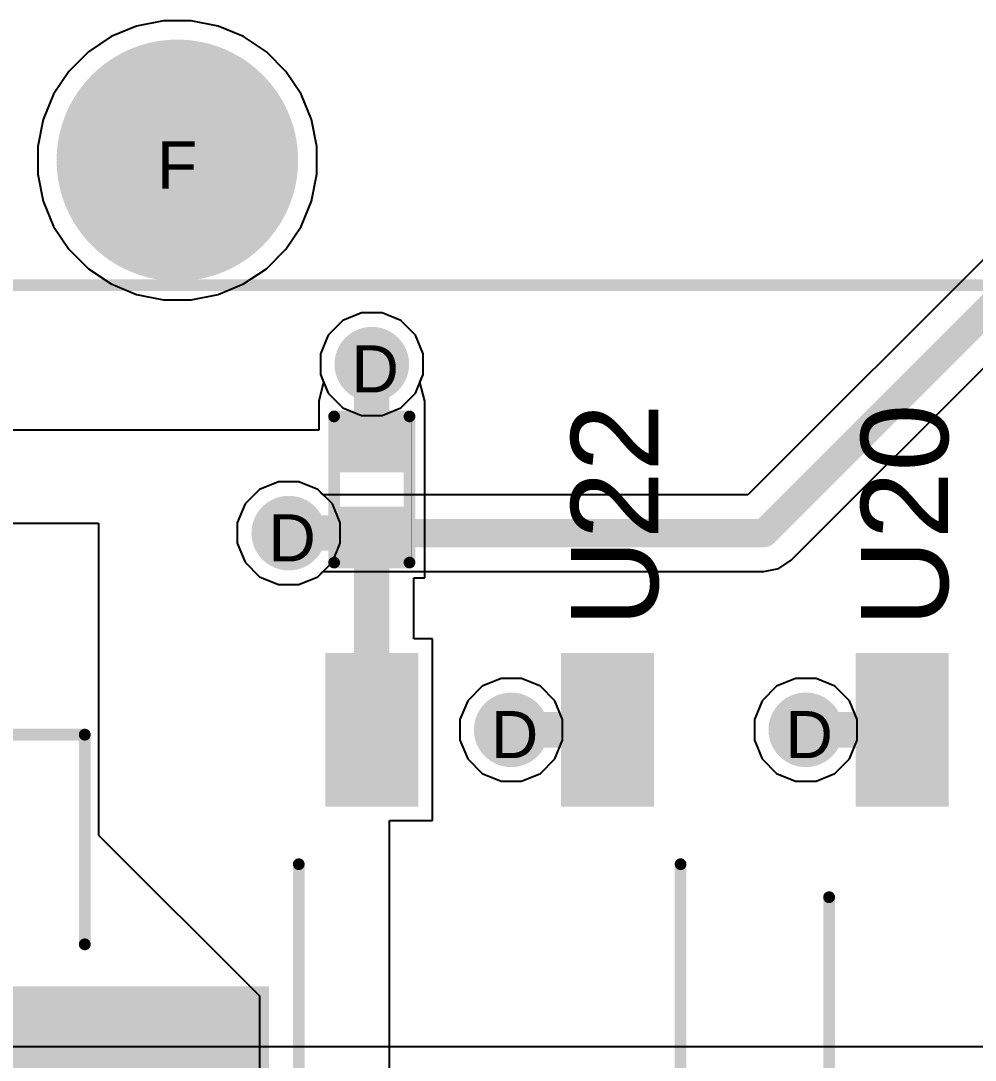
# Model space of a CAD drawing. Header units: inches. Extents: x 0 to 5401, y 0 to 5414.
# Drawn here: x 123.34 to 133.63, y 15.85 to 27.05 of the extents above; entities that cross this region are included whole.
import ezdxf

# ---------------------------------------------------------------- set-up
doc = ezdxf.new("R2010")
doc.units = ezdxf.units.IN
for name, color, linetype in [('Bottom Layer', 5, 'Continuous'), ('Bottom Solder', 6, 'Continuous'), ('Drill Drawing', 1, 'Continuous'), ('Layer 1', 16, 'Continuous'), ('Layer 2', 76, 'Continuous'), ('Multi-Layer', 9, 'Continuous'), ('Pad Holes', 156, 'Continuous'), ('Top Layer', 1, 'Continuous'), ('Top Overlay', 2, 'Continuous'), ('Top Paste', 8, 'Continuous'), ('Top Solder', 216, 'Continuous'), ('Via Holes', 16, 'Continuous')]:
    doc.layers.add(name, color=color, linetype=linetype)
doc.styles.add('Arial', font='', dxfattribs={"height": 0.2})
doc.styles.get('Arial').set_extended_font_data('Arial')

# ---------------------------------------------------------------- blocks, each defined once
blk = doc.blocks.new('SOP_4_2_54_14')
at = {"layer": 'Top Layer'}
for points in [[(-3.85, 1.67), (-2.4, 1.67), (-2.4, 0.87), (-3.85, 0.87)], [(2.4, 1.67), (3.85, 1.67), (3.85, 0.87), (2.4, 0.87)], [(-3.85, -0.87), (-2.4, -0.87), (-2.4, -1.67), (-3.85, -1.67)], [(2.4, -0.87), (3.85, -0.87), (3.85, -1.67), (2.4, -1.67)]]:
    blk.add_hatch(color=1, dxfattribs=at).paths.add_polyline_path(points)
at = {"layer": 'Top Paste'}
for points in [[(-3.85, 1.67), (-2.4, 1.67), (-2.4, 0.87), (-3.85, 0.87)], [(2.4, 1.67), (3.85, 1.67), (3.85, 0.87), (2.4, 0.87)], [(-3.85, -0.87), (-2.4, -0.87), (-2.4, -1.67), (-3.85, -1.67)], [(2.4, -0.87), (3.85, -0.87), (3.85, -1.67), (2.4, -1.67)]]:
    blk.add_hatch(color=8, dxfattribs=at).paths.add_polyline_path(points)
at = {"layer": 'Top Solder'}
for points in [[(-3.952, 1.772), (-2.298, 1.772), (-2.298, 0.768), (-3.952, 0.768)], [(2.298, 1.772), (3.952, 1.772), (3.952, 0.768), (2.298, 0.768)], [(-3.952, -0.768), (-2.298, -0.768), (-2.298, -1.772), (-3.952, -1.772)], [(2.298, -0.768), (3.952, -0.768), (3.952, -1.772), (2.298, -1.772)]]:
    blk.add_hatch(color=216, dxfattribs=at).paths.add_polyline_path(points)
at = {"layer": 'Top Overlay'}
for points in [[(-1.321, 2.057, 0.127, 0.127, 0), (1.676, 2.057, 0.127, 0.127, 0)], [(-4.14, 1.473, 0.127, 0.127, 0), (-4.013, 1.346, 0.127, 0.127, 0)], [(-4.14, 1.473, 0.127, 0.127, 0), (-4.14, 1.219, 0.127, 0.127, 0)], [(-4.013, 1.346, 0.127, 0.127, 0), (-4.14, 1.219, 0.127, 0.127, 0)], [(-1.321, -2.057, 0.127, 0.127, 0), (1.676, -2.057, 0.127, 0.127, 0)]]:
    blk.add_lwpolyline(points, format="xyseb", dxfattribs=at)
for points in [[(-1.353, 2.057, 0.0635, 0.0635, 1), (-1.289, 2.057, 0.0635, 0.0635, 1)], [(1.645, 2.057, 0.0635, 0.0635, 1), (1.708, 2.057, 0.0635, 0.0635, 1)], [(-4.172, 1.473, 0.0635, 0.0635, 1), (-4.108, 1.473, 0.0635, 0.0635, 1)], [(-4.172, 1.473, 0.0635, 0.0635, 1), (-4.108, 1.473, 0.0635, 0.0635, 1)], [(-4.045, 1.346, 0.0635, 0.0635, 1), (-3.981, 1.346, 0.0635, 0.0635, 1)], [(-4.045, 1.346, 0.0635, 0.0635, 1), (-3.981, 1.346, 0.0635, 0.0635, 1)], [(-4.172, 1.219, 0.0635, 0.0635, 1), (-4.108, 1.219, 0.0635, 0.0635, 1)], [(-4.172, 1.219, 0.0635, 0.0635, 1), (-4.108, 1.219, 0.0635, 0.0635, 1)], [(-1.353, -2.057, 0.0635, 0.0635, 1), (-1.289, -2.057, 0.0635, 0.0635, 1)], [(1.645, -2.057, 0.0635, 0.0635, 1), (1.708, -2.057, 0.0635, 0.0635, 1)]]:
    blk.add_lwpolyline(points, format="xyseb", close=True, dxfattribs=at)
blk = doc.blocks.new('SOP_4_2_54_16')
at = {"layer": 'Top Layer'}
for points in [[(-3.85, 1.67), (-2.4, 1.67), (-2.4, 0.87), (-3.85, 0.87)], [(2.4, 1.67), (3.85, 1.67), (3.85, 0.87), (2.4, 0.87)], [(-3.85, -0.87), (-2.4, -0.87), (-2.4, -1.67), (-3.85, -1.67)], [(2.4, -0.87), (3.85, -0.87), (3.85, -1.67), (2.4, -1.67)]]:
    blk.add_hatch(color=1, dxfattribs=at).paths.add_polyline_path(points)
at = {"layer": 'Top Paste'}
for points in [[(-3.85, 1.67), (-2.4, 1.67), (-2.4, 0.87), (-3.85, 0.87)], [(2.4, 1.67), (3.85, 1.67), (3.85, 0.87), (2.4, 0.87)], [(-3.85, -0.87), (-2.4, -0.87), (-2.4, -1.67), (-3.85, -1.67)], [(2.4, -0.87), (3.85, -0.87), (3.85, -1.67), (2.4, -1.67)]]:
    blk.add_hatch(color=8, dxfattribs=at).paths.add_polyline_path(points)
at = {"layer": 'Top Solder'}
for points in [[(-3.952, 1.772), (-2.298, 1.772), (-2.298, 0.768), (-3.952, 0.768)], [(2.298, 1.772), (3.952, 1.772), (3.952, 0.768), (2.298, 0.768)], [(-3.952, -0.768), (-2.298, -0.768), (-2.298, -1.772), (-3.952, -1.772)], [(2.298, -0.768), (3.952, -0.768), (3.952, -1.772), (2.298, -1.772)]]:
    blk.add_hatch(color=216, dxfattribs=at).paths.add_polyline_path(points)
at = {"layer": 'Top Overlay'}
for points in [[(1.676, 2.057, 0.127, 0.127, 0), (-1.321, 2.057, 0.127, 0.127, 0)], [(-4.013, 1.346, 0.127, 0.127, 0), (-4.14, 1.473, 0.127, 0.127, 0)], [(-4.14, 1.219, 0.127, 0.127, 0), (-4.14, 1.473, 0.127, 0.127, 0)], [(-4.14, 1.219, 0.127, 0.127, 0), (-4.013, 1.346, 0.127, 0.127, 0)], [(1.676, -2.057, 0.127, 0.127, 0), (-1.321, -2.057, 0.127, 0.127, 0)]]:
    blk.add_lwpolyline(points, format="xyseb", dxfattribs=at)
for points in [[(-1.353, 2.057, 0.0635, 0.0635, 1), (-1.289, 2.057, 0.0635, 0.0635, 1)], [(1.645, 2.057, 0.0635, 0.0635, 1), (1.708, 2.057, 0.0635, 0.0635, 1)], [(-4.172, 1.473, 0.0635, 0.0635, 1), (-4.108, 1.473, 0.0635, 0.0635, 1)], [(-4.172, 1.473, 0.0635, 0.0635, 1), (-4.108, 1.473, 0.0635, 0.0635, 1)], [(-4.045, 1.346, 0.0635, 0.0635, 1), (-3.981, 1.346, 0.0635, 0.0635, 1)], [(-4.045, 1.346, 0.0635, 0.0635, 1), (-3.981, 1.346, 0.0635, 0.0635, 1)], [(-4.172, 1.219, 0.0635, 0.0635, 1), (-4.108, 1.219, 0.0635, 0.0635, 1)], [(-4.172, 1.219, 0.0635, 0.0635, 1), (-4.108, 1.219, 0.0635, 0.0635, 1)], [(-1.353, -2.057, 0.0635, 0.0635, 1), (-1.289, -2.057, 0.0635, 0.0635, 1)], [(1.645, -2.057, 0.0635, 0.0635, 1), (1.708, -2.057, 0.0635, 0.0635, 1)]]:
    blk.add_lwpolyline(points, format="xyseb", close=True, dxfattribs=at)
blk = doc.blocks.new('R___0402_76')
at = {"layer": 'Top Layer'}
for points in [[(-0.699, -0.318), (-0.699, 0.318), (-0.241, 0.318), (-0.241, -0.318)], [(0.241, -0.318), (0.241, 0.318), (0.699, 0.318), (0.699, -0.318)]]:
    blk.add_hatch(color=1, dxfattribs=at).paths.add_polyline_path(points)
at = {"layer": 'Top Paste'}
for points in [[(-0.699, -0.318), (-0.699, 0.318), (-0.241, 0.318), (-0.241, -0.318)], [(0.241, -0.318), (0.241, 0.318), (0.699, 0.318), (0.699, -0.318)]]:
    blk.add_hatch(color=8, dxfattribs=at).paths.add_polyline_path(points)
at = {"layer": 'Top Solder'}
for points in [[(-0.754, -0.373), (-0.754, 0.373), (-0.186, 0.373), (-0.186, -0.373)], [(0.186, -0.373), (0.186, 0.373), (0.754, 0.373), (0.754, -0.373)]]:
    blk.add_hatch(color=216, dxfattribs=at).paths.add_polyline_path(points)
at = {"layer": 'Top Overlay'}
for points in [[(-0.787, 0.406, 0.127, 0.127, 0), (0.787, 0.406, 0.127, 0.127, 0)], [(-0.787, 0.406, 0.127, 0.127, 0), (-0.787, -0.406, 0.127, 0.127, 0)], [(0.787, 0.406, 0.127, 0.127, 0), (0.787, -0.406, 0.127, 0.127, 0)], [(-0.787, -0.406, 0.127, 0.127, 0), (0.787, -0.406, 0.127, 0.127, 0)], [(-0.813, -0.432, 0.00323, 0.00323, 0), (0.813, -0.432, 0.00323, 0.00323, 0)]]:
    blk.add_lwpolyline(points, format="xyseb", dxfattribs=at)
for points in [[(-0.819, 0.406, 0.0635, 0.0635, 1), (-0.756, 0.406, 0.0635, 0.0635, 1)], [(-0.819, 0.406, 0.0635, 0.0635, 1), (-0.756, 0.406, 0.0635, 0.0635, 1)], [(0.756, 0.406, 0.0635, 0.0635, 1), (0.819, 0.406, 0.0635, 0.0635, 1)], [(0.756, 0.406, 0.0635, 0.0635, 1), (0.819, 0.406, 0.0635, 0.0635, 1)], [(-0.819, -0.406, 0.0635, 0.0635, 1), (-0.756, -0.406, 0.0635, 0.0635, 1)], [(-0.819, -0.406, 0.0635, 0.0635, 1), (-0.756, -0.406, 0.0635, 0.0635, 1)], [(-0.814, -0.432, 0.00161, 0.00161, 1), (-0.812, -0.432, 0.00161, 0.00161, 1)], [(0.756, -0.406, 0.0635, 0.0635, 1), (0.819, -0.406, 0.0635, 0.0635, 1)], [(0.756, -0.406, 0.0635, 0.0635, 1), (0.819, -0.406, 0.0635, 0.0635, 1)], [(0.812, -0.432, 0.00161, 0.00161, 1), (0.814, -0.432, 0.00161, 0.00161, 1)]]:
    blk.add_lwpolyline(points, format="xyseb", close=True, dxfattribs=at)
blk = doc.blocks.new('HF33F_024_ZS3_175')
at = {"layer": 'Bottom Layer'}
h = blk.add_hatch(color=5, dxfattribs=at)
edge = h.paths.add_edge_path()
edge.add_arc((6.4, 3.81), 1.25, 0, 360)
at = {"layer": 'Bottom Solder'}
h = blk.add_hatch(color=6, dxfattribs=at)
edge = h.paths.add_edge_path()
edge.add_arc((6.4, 3.81), 1.301, 0, 360)
at = {"layer": 'Layer 1'}
h = blk.add_hatch(color=16, dxfattribs=at)
edge = h.paths.add_edge_path()
edge.add_arc((6.4, 3.81), 1.25, 0, 360)
at = {"layer": 'Layer 2'}
h = blk.add_hatch(color=76, dxfattribs=at)
edge = h.paths.add_edge_path()
edge.add_arc((6.4, 3.81), 1.25, 0, 360)
at = {"layer": 'Multi-Layer'}
h = blk.add_hatch(color=9, dxfattribs=at)
edge = h.paths.add_edge_path()
edge.add_arc((6.4, 3.81), 1.25, 0, 360)
at = {"layer": 'Pad Holes'}
h = blk.add_hatch(color=7, dxfattribs=at)
edge = h.paths.add_edge_path()
edge.add_arc((6.4, 3.81), 0.7, 0, 360)
at = {"layer": 'Top Layer'}
h = blk.add_hatch(color=1, dxfattribs=at)
edge = h.paths.add_edge_path()
edge.add_arc((6.4, 3.81), 1.25, 0, 360)
at = {"layer": 'Top Solder'}
h = blk.add_hatch(color=216, dxfattribs=at)
edge = h.paths.add_edge_path()
edge.add_arc((6.4, 3.81), 1.301, 0, 360)
at = {"layer": 'Top Overlay'}
blk.add_lwpolyline([(9.677, 5.156, 0.127, 0.127, 0), (-10.897, 5.156, 0.127, 0.127, 0)], format="xyseb", dxfattribs=at)
blk = doc.blocks.new('UWX1E101MCL1GB__266')
at = {"layer": 'Top Layer'}
for points in [[(-1.15, 1.4), (-1.15, -1.4), (-6.15, -1.4), (-6.15, 1.4)], [(6.15, 1.4), (6.15, -1.4), (1.15, -1.4), (1.15, 1.4)]]:
    blk.add_hatch(color=1, dxfattribs=at).paths.add_polyline_path(points)
at = {"layer": 'Top Paste'}
for points in [[(-1.15, 1.4), (-1.15, -1.4), (-6.15, -1.4), (-6.15, 1.4)], [(6.15, 1.4), (6.15, -1.4), (1.15, -1.4), (1.15, 1.4)]]:
    blk.add_hatch(color=8, dxfattribs=at).paths.add_polyline_path(points)
at = {"layer": 'Top Solder'}
for points in [[(-1.048, 1.502), (-1.048, -1.502), (-6.252, -1.502), (-6.252, 1.502)], [(6.252, 1.502), (6.252, -1.502), (1.048, -1.502), (1.048, 1.502)]]:
    blk.add_hatch(color=216, dxfattribs=at).paths.add_polyline_path(points)
at = {"layer": 'Top Overlay'}
for points in [[(-4.242, 3.124, 0.127, 0.127, 0), (-3.15, 4.216, 0.127, 0.127, 0)], [(-3.15, 4.216, 0.127, 0.127, 0), (4.267, 4.216, 0.127, 0.127, 0)], [(4.267, 1.956, 0.127, 0.127, 0), (4.267, 4.216, 0.127, 0.127, 0)], [(-4.242, 2.083, 0.127, 0.127, 0), (-4.242, 3.124, 0.127, 0.127, 0)], [(-4.902, 1.651, 0.127, 0.127, 0), (-4.902, 2.261, 0.127, 0.127, 0)], [(-5.207, 1.956, 0.127, 0.127, 0), (-4.597, 1.956, 0.127, 0.127, 0)], [(4.267, -4.216, 0.127, 0.127, 0), (4.267, -1.956, 0.127, 0.127, 0)], [(-4.242, -3.124, 0.127, 0.127, 0), (-4.242, -2.083, 0.127, 0.127, 0)], [(-4.242, -3.124, 0.127, 0.127, 0), (-3.15, -4.216, 0.127, 0.127, 0)], [(-3.15, -4.216, 0.127, 0.127, 0), (4.267, -4.216, 0.127, 0.127, 0)]]:
    blk.add_lwpolyline(points, format="xyseb", dxfattribs=at)
for points in [[(-3.181, 4.216, 0.0635, 0.0635, 1), (-3.118, 4.216, 0.0635, 0.0635, 1)], [(-3.181, 4.216, 0.0635, 0.0635, 1), (-3.118, 4.216, 0.0635, 0.0635, 1)], [(4.235, 4.216, 0.0635, 0.0635, 1), (4.299, 4.216, 0.0635, 0.0635, 1)], [(4.235, 4.216, 0.0635, 0.0635, 1), (4.299, 4.216, 0.0635, 0.0635, 1)], [(-4.274, 3.124, 0.0635, 0.0635, 1), (-4.21, 3.124, 0.0635, 0.0635, 1)], [(-4.274, 3.124, 0.0635, 0.0635, 1), (-4.21, 3.124, 0.0635, 0.0635, 1)], [(-4.934, 2.261, 0.0635, 0.0635, 1), (-4.87, 2.261, 0.0635, 0.0635, 1)], [(-4.274, 2.083, 0.0635, 0.0635, 1), (-4.21, 2.083, 0.0635, 0.0635, 1)], [(-5.239, 1.956, 0.0635, 0.0635, 1), (-5.175, 1.956, 0.0635, 0.0635, 1)], [(-4.629, 1.956, 0.0635, 0.0635, 1), (-4.566, 1.956, 0.0635, 0.0635, 1)], [(4.235, 1.956, 0.0635, 0.0635, 1), (4.299, 1.956, 0.0635, 0.0635, 1)], [(-4.934, 1.651, 0.0635, 0.0635, 1), (-4.87, 1.651, 0.0635, 0.0635, 1)], [(4.235, -1.956, 0.0635, 0.0635, 1), (4.299, -1.956, 0.0635, 0.0635, 1)], [(-4.274, -2.083, 0.0635, 0.0635, 1), (-4.21, -2.083, 0.0635, 0.0635, 1)], [(-4.274, -3.124, 0.0635, 0.0635, 1), (-4.21, -3.124, 0.0635, 0.0635, 1)], [(-4.274, -3.124, 0.0635, 0.0635, 1), (-4.21, -3.124, 0.0635, 0.0635, 1)], [(-3.181, -4.216, 0.0635, 0.0635, 1), (-3.118, -4.216, 0.0635, 0.0635, 1)], [(-3.181, -4.216, 0.0635, 0.0635, 1), (-3.118, -4.216, 0.0635, 0.0635, 1)], [(4.235, -4.216, 0.0635, 0.0635, 1), (4.299, -4.216, 0.0635, 0.0635, 1)], [(4.235, -4.216, 0.0635, 0.0635, 1), (4.299, -4.216, 0.0635, 0.0635, 1)]]:
    blk.add_lwpolyline(points, format="xyseb", close=True, dxfattribs=at)

msp = doc.modelspace()

# ---------------------------------------------------------------- hatches: boundary and pattern name
at = {"layer": 'Bottom Layer'}
h = msp.add_hatch(color=5, dxfattribs=at)
edge = h.paths.add_edge_path()
edge.add_arc((127.127, 23.349), 0.3, 0, 360)
h = msp.add_hatch(color=5, dxfattribs=at)
edge = h.paths.add_edge_path()
edge.add_arc((126.232, 21.528), 0.3, 0, 360)
h = msp.add_hatch(color=5, dxfattribs=at)
edge = h.paths.add_edge_path()
edge.add_arc((128.629, 19.408), 0.3, 0, 360)
h = msp.add_hatch(color=5, dxfattribs=at)
edge = h.paths.add_edge_path()
edge.add_arc((131.803, 19.408), 0.3, 0, 360)
at = {"layer": 'Bottom Solder'}
h = msp.add_hatch(color=6, dxfattribs=at)
edge = h.paths.add_edge_path()
edge.add_arc((127.127, 23.349), 0.402, 0, 360)
h = msp.add_hatch(color=6, dxfattribs=at)
edge = h.paths.add_edge_path()
edge.add_arc((126.232, 21.528), 0.402, 0, 360)
h = msp.add_hatch(color=6, dxfattribs=at)
edge = h.paths.add_edge_path()
edge.add_arc((128.629, 19.408), 0.402, 0, 360)
h = msp.add_hatch(color=6, dxfattribs=at)
edge = h.paths.add_edge_path()
edge.add_arc((131.803, 19.408), 0.402, 0, 360)
at = {"layer": 'Layer 1'}
h = msp.add_hatch(color=16, dxfattribs=at)
edge = h.paths.add_edge_path()
edge.add_arc((127.127, 23.349), 0.3, 0, 360)
h = msp.add_hatch(color=16, dxfattribs=at)
edge = h.paths.add_edge_path()
edge.add_arc((126.232, 21.528), 0.3, 0, 360)
h = msp.add_hatch(color=16, dxfattribs=at)
edge = h.paths.add_edge_path()
edge.add_arc((128.629, 19.408), 0.3, 0, 360)
h = msp.add_hatch(color=16, dxfattribs=at)
edge = h.paths.add_edge_path()
edge.add_arc((131.803, 19.408), 0.3, 0, 360)
at = {"layer": 'Layer 2'}
h = msp.add_hatch(color=76, dxfattribs=at)
edge = h.paths.add_edge_path()
edge.add_arc((127.127, 23.349), 0.3, 0, 360)
h = msp.add_hatch(color=76, dxfattribs=at)
edge = h.paths.add_edge_path()
edge.add_arc((126.232, 21.528), 0.3, 0, 360)
h = msp.add_hatch(color=76, dxfattribs=at)
edge = h.paths.add_edge_path()
edge.add_arc((128.629, 19.408), 0.3, 0, 360)
h = msp.add_hatch(color=76, dxfattribs=at)
edge = h.paths.add_edge_path()
edge.add_arc((131.803, 19.408), 0.3, 0, 360)
at = {"layer": 'Top Layer'}
h = msp.add_hatch(color=1, dxfattribs=at)
edge = h.paths.add_edge_path()
edge.add_arc((127.127, 23.349), 0.3, 0, 360)
h = msp.add_hatch(color=1, dxfattribs=at)
edge = h.paths.add_edge_path()
edge.add_arc((126.232, 21.528), 0.3, 0, 360)
h = msp.add_hatch(color=1, dxfattribs=at)
edge = h.paths.add_edge_path()
edge.add_arc((128.629, 19.408), 0.3, 0, 360)
h = msp.add_hatch(color=1, dxfattribs=at)
edge = h.paths.add_edge_path()
edge.add_arc((131.803, 19.408), 0.3, 0, 360)
at = {"layer": 'Top Solder'}
h = msp.add_hatch(color=216, dxfattribs=at)
edge = h.paths.add_edge_path()
edge.add_arc((127.127, 23.349), 0.402, 0, 360)
h = msp.add_hatch(color=216, dxfattribs=at)
edge = h.paths.add_edge_path()
edge.add_arc((126.232, 21.528), 0.402, 0, 360)
h = msp.add_hatch(color=216, dxfattribs=at)
edge = h.paths.add_edge_path()
edge.add_arc((128.629, 19.408), 0.402, 0, 360)
h = msp.add_hatch(color=216, dxfattribs=at)
edge = h.paths.add_edge_path()
edge.add_arc((131.803, 19.408), 0.402, 0, 360)
at = {"layer": 'Via Holes'}
h = msp.add_hatch(color=7, dxfattribs=at)
edge = h.paths.add_edge_path()
edge.add_arc((127.127, 23.349), 0.15, 0, 360)
h = msp.add_hatch(color=7, dxfattribs=at)
edge = h.paths.add_edge_path()
edge.add_arc((126.232, 21.528), 0.15, 0, 360)
h = msp.add_hatch(color=7, dxfattribs=at)
edge = h.paths.add_edge_path()
edge.add_arc((128.629, 19.408), 0.15, 0, 360)
h = msp.add_hatch(color=7, dxfattribs=at)
edge = h.paths.add_edge_path()
edge.add_arc((131.803, 19.408), 0.15, 0, 360)

# ---------------------------------------------------------------- linework, layer by layer
at = {"layer": 'Bottom Layer'}
for p, q in [((124.884, 27.05), (124.593, 26.992)), ((125.18, 27.05), (124.884, 27.05)), ((125.471, 26.992), (125.18, 27.05)), ((124.593, 26.992), (124.32, 26.879)), ((125.744, 26.879), (125.471, 26.992)), ((124.32, 26.879), (124.073, 26.714)), ((125.991, 26.714), (125.744, 26.879)), ((124.073, 26.714), (123.864, 26.505)), ((126.2, 26.505), (125.991, 26.714)), ((123.864, 26.505), (123.699, 26.258)), ((126.365, 26.258), (126.2, 26.505)), ((123.699, 26.258), (123.586, 25.985)), ((126.478, 25.985), (126.365, 26.258)), ((123.586, 25.985), (123.528, 25.694)), ((126.536, 25.694), (126.478, 25.985)), ((123.528, 25.694), (123.528, 25.398)), ((126.536, 25.398), (126.536, 25.694)), ((123.528, 25.398), (123.586, 25.107)), ((126.478, 25.107), (126.536, 25.398)), ((123.586, 25.107), (123.699, 24.833)), ((126.365, 24.833), (126.478, 25.107)), ((134.169, 24.931), (131.18, 21.942)), ((123.699, 24.833), (123.864, 24.587)), ((126.2, 24.587), (126.365, 24.833)), ((123.864, 24.587), (124.073, 24.378)), ((125.991, 24.378), (126.2, 24.587)), ((124.073, 24.378), (124.32, 24.213)), ((125.744, 24.213), (125.991, 24.378)), ((131.645, 21.235), (134.763, 24.353)), ((124.32, 24.213), (124.593, 24.1)), ((125.471, 24.1), (125.744, 24.213)), ((124.593, 24.1), (124.884, 24.042)), ((125.18, 24.042), (125.471, 24.1)), ((124.884, 24.042), (125.18, 24.042)), ((127.017, 23.903), (126.813, 23.818)), ((127.237, 23.903), (127.017, 23.903)), ((127.441, 23.818), (127.237, 23.903)), ((126.813, 23.818), (126.657, 23.663)), ((127.597, 23.663), (127.441, 23.818)), ((126.657, 23.663), (126.573, 23.459)), ((127.681, 23.459), (127.597, 23.663)), ((126.573, 23.459), (126.573, 23.239)), ((127.681, 23.239), (127.681, 23.459)), ((126.573, 23.239), (126.657, 23.035)), ((127.597, 23.035), (127.681, 23.239)), ((126.657, 23.035), (126.813, 22.879)), ((127.441, 22.879), (127.597, 23.035)), ((126.813, 22.879), (127.017, 22.795)), ((127.237, 22.795), (127.441, 22.879)), ((127.017, 22.795), (127.237, 22.795)), ((126.122, 22.082), (125.918, 21.998)), ((126.342, 22.082), (126.122, 22.082)), ((126.546, 21.998), (126.342, 22.082)), ((125.918, 21.998), (125.762, 21.842)), ((126.601, 21.942), (126.546, 21.998)), ((131.18, 21.942), (126.601, 21.942)), ((125.762, 21.842), (125.678, 21.638)), ((125.678, 21.638), (125.678, 21.418)), ((125.678, 21.418), (125.762, 21.214)), ((125.762, 21.214), (125.918, 21.058)), ((131.511, 21.145), (131.645, 21.235)), ((126.546, 21.058), (126.601, 21.114)), ((126.601, 21.114), (131.352, 21.114)), ((131.352, 21.114), (131.511, 21.145)), ((125.918, 21.058), (126.122, 20.974)), ((126.122, 20.974), (126.342, 20.974)), ((126.342, 20.974), (126.546, 21.058)), ((142.792, 15.991), (38.513, 15.991))]:
    msp.add_line(p, q, dxfattribs=at)
for points in [[(131.352, 21.528, 0.305, 0.305, 0), (134.584, 24.76, 0.305, 0.305, 0)], [(126.232, 21.528, 0.305, 0.305, 0), (131.352, 21.528, 0.305, 0.305, 0)]]:
    msp.add_lwpolyline(points, format="xyseb", dxfattribs=at)
for points in [[(126.156, 21.528, 0.152, 0.152, 1), (126.308, 21.528, 0.152, 0.152, 1)], [(131.276, 21.528, 0.152, 0.152, 1), (131.428, 21.528, 0.152, 0.152, 1)], [(131.276, 21.528, 0.152, 0.152, 1), (131.428, 21.528, 0.152, 0.152, 1)]]:
    msp.add_lwpolyline(points, format="xyseb", close=True, dxfattribs=at)
at = {"layer": 'Layer 1'}
for p, q in [((124.884, 27.05), (124.593, 26.992)), ((125.18, 27.05), (124.884, 27.05)), ((125.471, 26.992), (125.18, 27.05)), ((124.593, 26.992), (124.32, 26.879)), ((125.744, 26.879), (125.471, 26.992)), ((124.32, 26.879), (124.073, 26.714)), ((125.991, 26.714), (125.744, 26.879)), ((124.073, 26.714), (123.864, 26.505)), ((126.2, 26.505), (125.991, 26.714)), ((123.864, 26.505), (123.699, 26.258)), ((126.365, 26.258), (126.2, 26.505)), ((123.699, 26.258), (123.586, 25.985)), ((126.478, 25.985), (126.365, 26.258)), ((123.586, 25.985), (123.528, 25.694)), ((126.536, 25.694), (126.478, 25.985)), ((123.528, 25.694), (123.528, 25.398)), ((126.536, 25.398), (126.536, 25.694)), ((123.528, 25.398), (123.586, 25.107)), ((126.478, 25.107), (126.536, 25.398)), ((123.586, 25.107), (123.699, 24.833)), ((126.365, 24.833), (126.478, 25.107)), ((123.699, 24.833), (123.864, 24.587)), ((126.2, 24.587), (126.365, 24.833)), ((123.864, 24.587), (124.073, 24.378)), ((125.991, 24.378), (126.2, 24.587)), ((124.073, 24.378), (124.32, 24.213)), ((125.744, 24.213), (125.991, 24.378)), ((124.32, 24.213), (124.593, 24.1)), ((125.471, 24.1), (125.744, 24.213)), ((124.593, 24.1), (124.884, 24.042)), ((125.18, 24.042), (125.471, 24.1)), ((124.884, 24.042), (125.18, 24.042)), ((127.017, 23.903), (126.813, 23.818)), ((127.237, 23.903), (127.017, 23.903)), ((127.441, 23.818), (127.237, 23.903)), ((126.813, 23.818), (126.657, 23.663)), ((127.597, 23.663), (127.441, 23.818)), ((126.657, 23.663), (126.573, 23.459)), ((127.681, 23.459), (127.597, 23.663)), ((126.573, 23.459), (126.573, 23.239)), ((127.681, 23.239), (127.681, 23.459)), ((126.573, 23.239), (126.657, 23.035)), ((127.597, 23.035), (127.681, 23.239)), ((126.657, 23.035), (126.813, 22.879)), ((127.441, 22.879), (127.597, 23.035)), ((126.813, 22.879), (127.017, 22.795)), ((127.237, 22.795), (127.441, 22.879)), ((127.017, 22.795), (127.237, 22.795)), ((126.122, 22.082), (125.918, 21.998)), ((126.342, 22.082), (126.122, 22.082)), ((126.546, 21.998), (126.342, 22.082)), ((125.918, 21.998), (125.762, 21.842)), ((126.702, 21.842), (126.546, 21.998)), ((125.762, 21.842), (125.678, 21.638)), ((126.786, 21.638), (126.702, 21.842)), ((125.678, 21.638), (125.678, 21.418)), ((126.786, 21.418), (126.786, 21.638)), ((125.678, 21.418), (125.762, 21.214)), ((126.702, 21.214), (126.786, 21.418)), ((125.762, 21.214), (125.918, 21.058)), ((126.546, 21.058), (126.702, 21.214)), ((125.918, 21.058), (126.122, 20.974)), ((126.122, 20.974), (126.342, 20.974)), ((126.342, 20.974), (126.546, 21.058))]:
    msp.add_line(p, q, dxfattribs=at)
at = {"layer": 'Layer 2'}
for p, q in [((124.884, 27.05), (124.593, 26.992)), ((125.18, 27.05), (124.884, 27.05)), ((125.471, 26.992), (125.18, 27.05)), ((124.593, 26.992), (124.32, 26.879)), ((125.744, 26.879), (125.471, 26.992)), ((124.32, 26.879), (124.073, 26.714)), ((125.991, 26.714), (125.744, 26.879)), ((124.073, 26.714), (123.864, 26.505)), ((126.2, 26.505), (125.991, 26.714)), ((123.864, 26.505), (123.699, 26.258)), ((126.365, 26.258), (126.2, 26.505)), ((123.699, 26.258), (123.586, 25.985)), ((126.478, 25.985), (126.365, 26.258)), ((123.586, 25.985), (123.528, 25.694)), ((126.536, 25.694), (126.478, 25.985)), ((123.528, 25.694), (123.528, 25.398)), ((126.536, 25.398), (126.536, 25.694)), ((123.528, 25.398), (123.586, 25.107)), ((126.478, 25.107), (126.536, 25.398)), ((123.586, 25.107), (123.699, 24.833)), ((126.365, 24.833), (126.478, 25.107)), ((123.699, 24.833), (123.864, 24.587)), ((126.2, 24.587), (126.365, 24.833)), ((123.864, 24.587), (124.073, 24.378)), ((125.991, 24.378), (126.2, 24.587)), ((124.073, 24.378), (124.32, 24.213)), ((125.744, 24.213), (125.991, 24.378)), ((124.32, 24.213), (124.593, 24.1)), ((125.471, 24.1), (125.744, 24.213)), ((124.593, 24.1), (124.884, 24.042)), ((125.18, 24.042), (125.471, 24.1)), ((124.884, 24.042), (125.18, 24.042)), ((126.122, 22.082), (125.918, 21.998)), ((126.342, 22.082), (126.122, 22.082)), ((126.546, 21.998), (126.342, 22.082)), ((125.918, 21.998), (125.762, 21.842)), ((126.702, 21.842), (126.546, 21.998)), ((125.762, 21.842), (125.678, 21.638)), ((126.786, 21.638), (126.702, 21.842)), ((125.678, 21.638), (125.678, 21.418)), ((126.786, 21.418), (126.786, 21.638)), ((125.678, 21.418), (125.762, 21.214)), ((126.702, 21.214), (126.786, 21.418)), ((125.762, 21.214), (125.918, 21.058)), ((126.546, 21.058), (126.702, 21.214)), ((125.918, 21.058), (126.122, 20.974)), ((126.122, 20.974), (126.342, 20.974)), ((126.342, 20.974), (126.546, 21.058)), ((128.519, 19.962), (128.316, 19.878)), ((128.74, 19.962), (128.519, 19.962)), ((128.943, 19.878), (128.74, 19.962)), ((131.693, 19.962), (131.489, 19.878)), ((131.913, 19.962), (131.693, 19.962)), ((132.117, 19.878), (131.913, 19.962)), ((128.316, 19.878), (128.16, 19.722)), ((129.099, 19.722), (128.943, 19.878)), ((131.489, 19.878), (131.333, 19.722)), ((132.273, 19.722), (132.117, 19.878)), ((128.16, 19.722), (128.075, 19.518)), ((129.183, 19.518), (129.099, 19.722)), ((131.333, 19.722), (131.249, 19.518)), ((132.357, 19.518), (132.273, 19.722)), ((128.075, 19.518), (128.075, 19.298)), ((129.183, 19.298), (129.183, 19.518)), ((131.249, 19.518), (131.249, 19.298)), ((132.357, 19.298), (132.357, 19.518)), ((128.075, 19.298), (128.16, 19.094)), ((129.099, 19.094), (129.183, 19.298)), ((131.249, 19.298), (131.333, 19.094)), ((132.273, 19.094), (132.357, 19.298)), ((128.16, 19.094), (128.316, 18.938)), ((128.943, 18.938), (129.099, 19.094)), ((131.333, 19.094), (131.489, 18.938)), ((132.117, 18.938), (132.273, 19.094)), ((128.316, 18.938), (128.519, 18.854)), ((128.74, 18.854), (128.943, 18.938)), ((131.489, 18.938), (131.693, 18.854)), ((131.913, 18.854), (132.117, 18.938)), ((128.519, 18.854), (128.74, 18.854)), ((131.693, 18.854), (131.913, 18.854))]:
    msp.add_line(p, q, dxfattribs=at)
at = {"layer": 'Top Layer'}
for p, q in [((124.884, 27.05), (124.593, 26.992)), ((125.18, 27.05), (124.884, 27.05)), ((125.471, 26.992), (125.18, 27.05)), ((124.593, 26.992), (124.32, 26.879)), ((125.744, 26.879), (125.471, 26.992)), ((124.32, 26.879), (124.073, 26.714)), ((125.991, 26.714), (125.744, 26.879)), ((124.073, 26.714), (123.864, 26.505)), ((126.2, 26.505), (125.991, 26.714)), ((123.864, 26.505), (123.699, 26.258)), ((126.365, 26.258), (126.2, 26.505)), ((123.699, 26.258), (123.586, 25.985)), ((126.478, 25.985), (126.365, 26.258)), ((123.586, 25.985), (123.528, 25.694)), ((126.536, 25.694), (126.478, 25.985)), ((123.528, 25.694), (123.528, 25.398)), ((126.536, 25.398), (126.536, 25.694)), ((123.528, 25.398), (123.586, 25.107)), ((126.478, 25.107), (126.536, 25.398)), ((123.586, 25.107), (123.699, 24.833)), ((126.365, 24.833), (126.478, 25.107)), ((123.699, 24.833), (123.864, 24.587)), ((126.2, 24.587), (126.365, 24.833)), ((123.864, 24.587), (124.073, 24.378)), ((125.991, 24.378), (126.2, 24.587)), ((124.073, 24.378), (124.32, 24.213)), ((125.744, 24.213), (125.991, 24.378)), ((124.32, 24.213), (124.593, 24.1)), ((125.471, 24.1), (125.744, 24.213)), ((124.593, 24.1), (124.884, 24.042)), ((125.18, 24.042), (125.471, 24.1)), ((124.884, 24.042), (125.18, 24.042)), ((127.017, 23.903), (126.813, 23.818)), ((127.237, 23.903), (127.017, 23.903)), ((127.441, 23.818), (127.237, 23.903)), ((126.813, 23.818), (126.657, 23.663)), ((127.597, 23.663), (127.441, 23.818)), ((126.657, 23.663), (126.573, 23.459)), ((127.681, 23.459), (127.597, 23.663)), ((126.573, 23.459), (126.573, 23.239)), ((127.681, 23.239), (127.681, 23.459)), ((126.573, 23.239), (126.608, 23.154)), ((127.646, 23.154), (127.681, 23.239)), ((126.608, 23.154), (126.556, 22.95)), ((127.699, 22.95), (127.646, 23.154)), ((126.556, 22.95), (126.556, 22.95)), ((126.556, 22.95), (126.556, 22.638)), ((127.699, 21.985), (127.699, 22.95)), ((127.699, 22.95), (127.699, 22.95)), ((126.556, 22.638), (120.67, 22.638)), ((127.699, 21.045), (127.699, 21.985)), ((120.199, 21.634), (124.183, 21.634)), ((124.183, 21.634), (124.183, 18.273)), ((127.58, 20.387), (127.58, 21.045)), ((127.58, 21.045), (127.699, 21.045)), ((127.781, 20.387), (127.58, 20.387)), ((127.781, 18.429), (127.781, 20.387)), ((127.317, 16.776), (127.317, 18.429)), ((127.317, 18.429), (127.781, 18.429)), ((124.183, 18.273), (125.917, 16.54)), ((127.317, 14.137), (127.317, 16.776)), ((125.917, 16.54), (125.917, 9.979))]:
    msp.add_line(p, q, dxfattribs=at)
for points in [[(127.127, 22.468, 0.381, 0.381, 0), (127.127, 23.349, 0.381, 0.381, 0)], [(126.232, 21.528, 0.381, 0.381, 0), (127.127, 21.528, 0.381, 0.381, 0)], [(127.127, 19.408, 0.381, 0.381, 0), (127.127, 21.528, 0.381, 0.381, 0)], [(128.629, 19.408, 0.381, 0.381, 0), (129.667, 19.408, 0.381, 0.381, 0)], [(131.803, 19.408, 0.381, 0.381, 0), (132.841, 19.408, 0.381, 0.381, 0)]]:
    msp.add_lwpolyline(points, format="xyseb", dxfattribs=at)
for points in [[(127.032, 23.349, 0.191, 0.191, 1), (127.222, 23.349, 0.191, 0.191, 1)], [(127.032, 22.468, 0.191, 0.191, 1), (127.222, 22.468, 0.191, 0.191, 1)], [(126.137, 21.528, 0.191, 0.191, 1), (126.327, 21.528, 0.191, 0.191, 1)], [(127.032, 21.528, 0.191, 0.191, 1), (127.222, 21.528, 0.191, 0.191, 1)], [(127.032, 21.528, 0.191, 0.191, 1), (127.222, 21.528, 0.191, 0.191, 1)], [(127.032, 19.408, 0.191, 0.191, 1), (127.222, 19.408, 0.191, 0.191, 1)], [(128.534, 19.408, 0.191, 0.191, 1), (128.725, 19.408, 0.191, 0.191, 1)], [(129.572, 19.408, 0.191, 0.191, 1), (129.762, 19.408, 0.191, 0.191, 1)], [(131.708, 19.408, 0.191, 0.191, 1), (131.898, 19.408, 0.191, 0.191, 1)], [(132.745, 19.408, 0.191, 0.191, 1), (132.936, 19.408, 0.191, 0.191, 1)]]:
    msp.add_lwpolyline(points, format="xyseb", close=True, dxfattribs=at)

# ---------------------------------------------------------------- block references
for name, p, rotation in [('HF33F_024_ZS3_175', (131.432, 29.356), 180), ('R___0402_76', (127.127, 21.998), 90), ('SOP_4_2_54_16', (134.111, 16.283), 270), ('SOP_4_2_54_14', (128.397, 16.283), 90)]:
    msp.add_blockref(name, p, dxfattribs=dict(rotation=rotation))
msp.add_blockref('UWX1E101MCL1GB__266', (119.767, 15.14))

# ---------------------------------------------------------------- texts
at = {"layer": 'Drill Drawing', "style": 'Arial'}
for s, p in [('F', (124.812, 25.241)), ('D', (126.907, 23.044)), ('D', (126.012, 21.223)), ('D', (128.409, 19.103)), ('D', (131.583, 19.103))]:
    msp.add_text(s, height=0.508, dxfattribs=at).set_placement(p)
at = {"layer": 'Top Overlay', "style": 'Arial'}
for s, p in [('U22', (130.213, 20.515)), ('U20', (133.337, 20.515))]:
    msp.add_text(s, height=0.9398, rotation=90, dxfattribs=at).set_placement(p)

doc.saveas('drawing.dxf')
